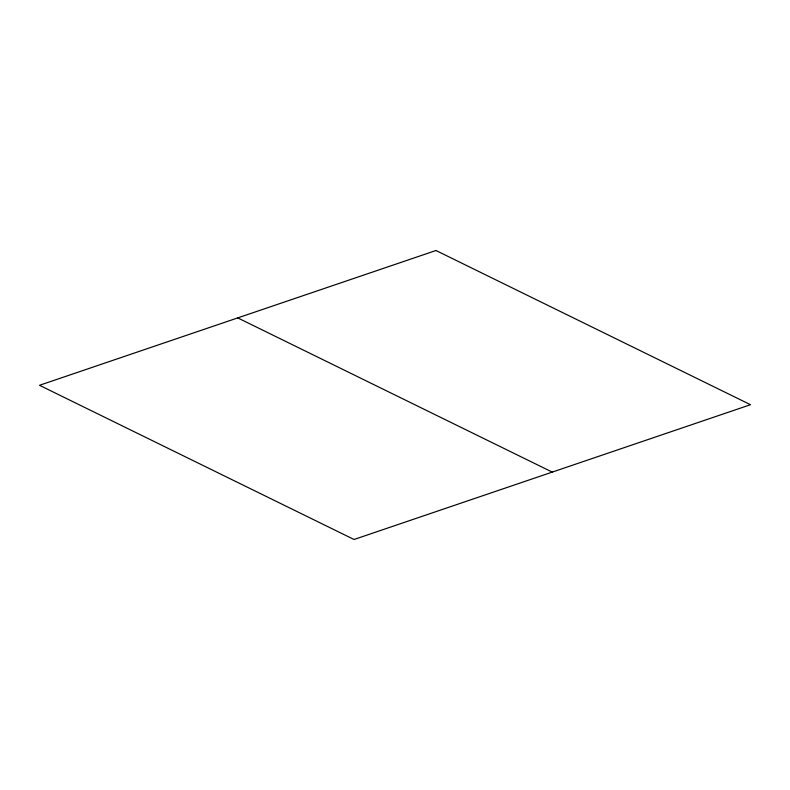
<?xml version="1.0" encoding="UTF-8"?>
<svg xmlns="http://www.w3.org/2000/svg" width="790" height="790" viewBox="0 0 790 790"><rect width="100%" height="100%" fill="white"/><g stroke="black" fill="none" stroke-linecap="round" stroke-linejoin="round"><path stroke-width="1.19" d="M237.731 317.896L552.269 472.104M435.962 250.509L39.5 385.293L354.038 539.491L750.5 404.707L435.962 250.509"/></g></svg>
